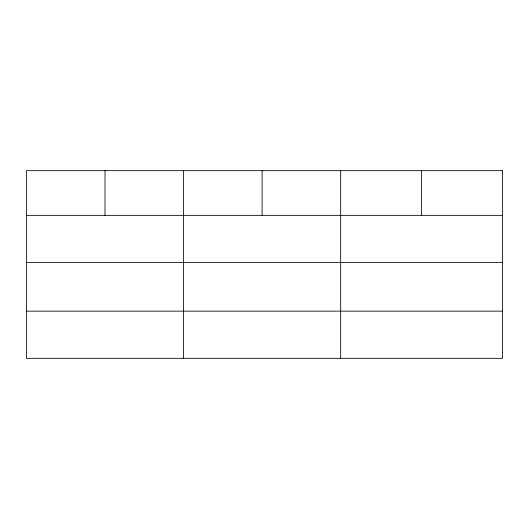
<?xml version="1.0" encoding="UTF-8"?>
<svg xmlns="http://www.w3.org/2000/svg" width="529" height="529" viewBox="0 0 529 529"><rect width="100%" height="100%" fill="white"/><g stroke="black" fill="none" stroke-linecap="round" stroke-linejoin="round"><path stroke-width="0.79" d="M26.45 215.356L502.55 215.356M26.45 262.536L502.55 262.536M26.45 311.145L502.55 311.145M421.613 170.675L421.613 215.356M340.676 170.675L340.676 358.325M262.119 170.675L262.119 215.356M183.563 170.675L183.563 358.325M105.007 170.675L105.007 215.356M502.55 170.675L26.45 170.675L26.45 358.325L502.55 358.325L502.55 170.675"/></g></svg>
